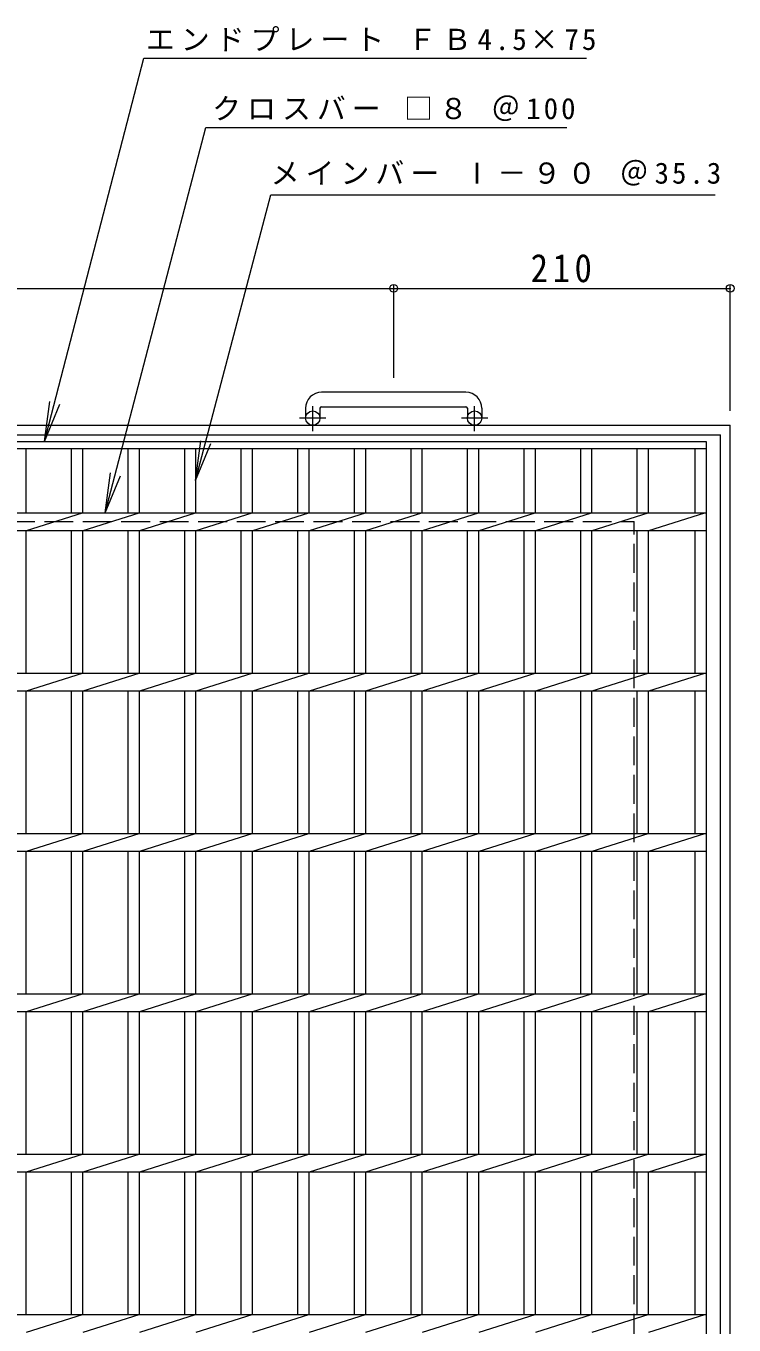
# Model space of a CAD drawing. Units: millimetres, scale not verified. Extents: x -1057 to 1091, y -818 to 814.
# Drawn here: x -545 to -104, y 4 to 814 of the extents above; entities that cross this region are included whole.
import ezdxf

# ---------------------------------------------------------------- set-up
doc = ezdxf.new("R2010")
doc.units = ezdxf.units.MM
doc.header["$LTSCALE"] = 6
doc.header["$PDMODE"] = 32
doc.header["$PDSIZE"] = 4.8
doc.linetypes.add('CHAIN1', pattern=[8, 5, -1, 1, -1])
doc.linetypes.add('DASHED3', pattern=[4, 3, -1])
for name, color, linetype, lineweight in [('B-1', 2, 'Continuous', 9), ('B-2', 3, 'Continuous', 9), ('B-4', 7, 'Continuous', 9)]:
    doc.layers.add(name, color=color, linetype=linetype, lineweight=lineweight)
doc.styles.add('ＭＳ ゴシック', font='')
doc.styles.get('ＭＳ ゴシック').set_extended_font_data('MS Gothic')

msp = doc.modelspace()

# ---------------------------------------------------------------- linework, layer by layer
at = {"layer": 'B-1'}
for p, q in [((-270.947, 585.974), (-360.947, 585.974)), ((-370.947, 575.974), (-370.947, 569.874)), ((-361.947, 575.974), (-361.947, 569.874)), ((-360.947, 576.974), (-270.947, 576.974)), ((-269.947, 575.974), (-269.947, 569.874)), ((-260.947, 575.974), (-260.947, 569.874)), ((-1025.947, 565.374), (-105.947, 565.374)), ((-1019.947, 559.374), (-111.947, 559.374)), ((-111.947, -348.626), (-111.947, 559.374)), ((-105.947, -354.626), (-105.947, 565.374))]:
    msp.add_line(p, q, dxfattribs=at)
at = {"layer": 'B-1', "linetype": 'CHAIN1'}
for p, q in [((-366.447, 561.767), (-366.447, 577.364)), ((-265.447, 561.767), (-265.447, 577.364)), ((-358.284, 569.874), (-374.691, 569.874)), ((-257.284, 569.874), (-273.691, 569.874))]:
    msp.add_line(p, q, dxfattribs=at)
at = {"layer": 'B-1', "linetype": 'DASHED3'}
for p in [(-965.947, 505.375), (-165.947, -294.626)]:
    msp.add_line(p, (-165.947, 505.375), dxfattribs=at)
at = {"layer": 'B-1'}
for centre in [(-366.447, 569.874), (-265.447, 569.874)]:
    msp.add_circle(centre, 4.5, dxfattribs=at)
for centre, radius, start, end in [((-360.947, 575.974), 10, 90, 180), ((-270.947, 575.974), 10, 0, 90), ((-360.947, 575.974), 1, 90, 180), ((-270.947, 575.974), 1, 0, 90)]:
    msp.add_arc(centre, radius, start, end, dxfattribs=at)
at = {"layer": 'B-2'}
for p, q in [((-1010.947, 555.374), (-120.947, 555.374)), ((-1010.947, 550.875), (-120.947, 550.875)), ((-545.446, 550.875), (-545.446, 510.874)), ((-517.146, 550.875), (-517.146, 510.874)), ((-510.146, 550.875), (-510.146, 510.874)), ((-481.846, 550.875), (-481.846, 510.874)), ((-474.846, 550.875), (-474.846, 510.874)), ((-446.546, 550.875), (-446.546, 510.874)), ((-439.546, 550.875), (-439.546, 510.874)), ((-411.245, 550.875), (-411.245, 510.874)), ((-404.245, 550.875), (-404.245, 510.874)), ((-375.945, 550.875), (-375.945, 510.874)), ((-368.945, 550.875), (-368.945, 510.874)), ((-340.645, 550.875), (-340.645, 510.874)), ((-333.645, 550.875), (-333.645, 510.874)), ((-305.345, 550.875), (-305.345, 510.874)), ((-298.345, 550.875), (-298.345, 510.874)), ((-270.044, 550.875), (-270.044, 510.874)), ((-263.044, 550.875), (-263.044, 510.874)), ((-234.744, 550.875), (-234.744, 510.874)), ((-227.744, 550.875), (-227.744, 510.874)), ((-199.444, 550.875), (-199.444, 510.874)), ((-192.444, 550.875), (-192.444, 510.874)), ((-164.143, 550.875), (-164.143, 510.874)), ((-157.143, 550.875), (-157.143, 510.874)), ((-127.948, 550.875), (-127.948, 510.874)), ((-120.947, 555.374), (-120.947, -344.626)), ((-1010.947, 510.874), (-120.947, 510.874)), ((-545.046, 499.875), (-510.146, 510.874)), ((-509.746, 499.875), (-474.846, 510.874)), ((-474.446, 499.875), (-439.546, 510.874)), ((-439.146, 499.875), (-404.246, 510.874)), ((-403.845, 499.875), (-368.945, 510.874)), ((-368.545, 499.875), (-333.645, 510.874)), ((-333.245, 499.875), (-298.345, 510.874)), ((-297.944, 499.875), (-263.045, 510.874)), ((-262.644, 499.875), (-227.744, 510.874)), ((-227.344, 499.875), (-192.444, 510.874)), ((-192.044, 499.875), (-157.144, 510.874)), ((-156.743, 499.875), (-121.844, 510.874)), ((-1010.947, 499.875), (-120.947, 499.875)), ((-545.446, 499.875), (-545.446, 410.874)), ((-517.146, 499.875), (-517.146, 410.874)), ((-510.146, 499.875), (-510.146, 410.874)), ((-481.846, 499.875), (-481.846, 410.874)), ((-474.846, 499.875), (-474.846, 410.874)), ((-446.546, 499.875), (-446.546, 410.874)), ((-439.546, 499.875), (-439.546, 410.874)), ((-411.245, 499.875), (-411.245, 410.874)), ((-404.245, 499.875), (-404.245, 410.874)), ((-375.945, 499.875), (-375.945, 410.874)), ((-368.945, 499.875), (-368.945, 410.874)), ((-340.645, 499.875), (-340.645, 410.874)), ((-333.645, 499.875), (-333.645, 410.874)), ((-305.345, 499.875), (-305.345, 410.874)), ((-298.345, 499.875), (-298.345, 410.874)), ((-270.044, 499.875), (-270.044, 410.874)), ((-263.044, 499.875), (-263.044, 410.874)), ((-234.744, 499.875), (-234.744, 410.874)), ((-227.744, 499.875), (-227.744, 410.874)), ((-199.444, 499.875), (-199.444, 410.874)), ((-192.444, 499.875), (-192.444, 410.874)), ((-164.143, 499.875), (-164.143, 410.874)), ((-157.143, 499.875), (-157.143, 410.874)), ((-127.948, 499.875), (-127.948, 410.874)), ((-1010.947, 410.874), (-120.947, 410.874)), ((-545.046, 399.875), (-510.146, 410.874)), ((-509.746, 399.875), (-474.846, 410.874)), ((-474.446, 399.875), (-439.546, 410.874)), ((-439.146, 399.875), (-404.246, 410.874)), ((-403.845, 399.875), (-368.945, 410.874)), ((-368.545, 399.875), (-333.645, 410.874)), ((-333.245, 399.875), (-298.345, 410.874)), ((-297.944, 399.875), (-263.045, 410.874)), ((-262.644, 399.875), (-227.744, 410.874)), ((-227.344, 399.875), (-192.444, 410.874)), ((-192.044, 399.875), (-157.144, 410.874)), ((-156.743, 399.875), (-121.844, 410.874)), ((-1010.947, 399.875), (-120.947, 399.875)), ((-545.446, 399.875), (-545.446, 310.874)), ((-517.146, 399.875), (-517.146, 310.874)), ((-510.146, 399.875), (-510.146, 310.874)), ((-481.846, 399.875), (-481.846, 310.874)), ((-474.846, 399.875), (-474.846, 310.874)), ((-446.546, 399.875), (-446.546, 310.874)), ((-439.546, 399.875), (-439.546, 310.874)), ((-411.245, 399.875), (-411.245, 310.874)), ((-404.245, 399.875), (-404.245, 310.874)), ((-375.945, 399.875), (-375.945, 310.874)), ((-368.945, 399.875), (-368.945, 310.874)), ((-340.645, 399.875), (-340.645, 310.874)), ((-333.645, 399.875), (-333.645, 310.874)), ((-305.345, 399.875), (-305.345, 310.874)), ((-298.345, 399.875), (-298.345, 310.874)), ((-270.044, 399.875), (-270.044, 310.874)), ((-263.044, 399.875), (-263.044, 310.874)), ((-234.744, 399.875), (-234.744, 310.874)), ((-227.744, 399.875), (-227.744, 310.874)), ((-199.444, 399.875), (-199.444, 310.874)), ((-192.444, 399.875), (-192.444, 310.874)), ((-164.143, 399.875), (-164.143, 310.874)), ((-157.143, 399.875), (-157.143, 310.874)), ((-127.948, 399.875), (-127.948, 310.874)), ((-1010.947, 310.874), (-120.947, 310.874)), ((-545.046, 299.874), (-510.146, 310.874)), ((-509.746, 299.874), (-474.846, 310.874)), ((-474.446, 299.874), (-439.546, 310.874)), ((-439.146, 299.874), (-404.246, 310.874)), ((-403.845, 299.874), (-368.945, 310.874)), ((-368.545, 299.874), (-333.645, 310.874)), ((-333.245, 299.874), (-298.345, 310.874)), ((-297.944, 299.874), (-263.045, 310.874)), ((-262.644, 299.874), (-227.744, 310.874)), ((-227.344, 299.874), (-192.444, 310.874)), ((-192.044, 299.874), (-157.144, 310.874)), ((-156.743, 299.874), (-121.844, 310.874)), ((-1010.947, 299.874), (-120.947, 299.874)), ((-545.446, 299.874), (-545.446, 210.874)), ((-517.146, 299.874), (-517.146, 210.874)), ((-510.146, 299.874), (-510.146, 210.874)), ((-481.846, 299.874), (-481.846, 210.874)), ((-474.846, 299.874), (-474.846, 210.874)), ((-446.546, 299.874), (-446.546, 210.874)), ((-439.546, 299.874), (-439.546, 210.874)), ((-411.245, 299.874), (-411.245, 210.874)), ((-404.245, 299.874), (-404.245, 210.874)), ((-375.945, 299.874), (-375.945, 210.874)), ((-368.945, 299.874), (-368.945, 210.874)), ((-340.645, 299.874), (-340.645, 210.874)), ((-333.645, 299.874), (-333.645, 210.874)), ((-305.345, 299.874), (-305.345, 210.874)), ((-298.345, 299.874), (-298.345, 210.874)), ((-270.044, 299.874), (-270.044, 210.874)), ((-263.044, 299.874), (-263.044, 210.874)), ((-234.744, 299.874), (-234.744, 210.874)), ((-227.744, 299.874), (-227.744, 210.874)), ((-199.444, 299.874), (-199.444, 210.874)), ((-192.444, 299.874), (-192.444, 210.874)), ((-164.143, 299.874), (-164.143, 210.874)), ((-157.143, 299.874), (-157.143, 210.874)), ((-127.948, 299.874), (-127.948, 210.874)), ((-1010.947, 210.874), (-120.947, 210.874)), ((-545.046, 199.874), (-510.146, 210.874)), ((-509.746, 199.874), (-474.846, 210.874)), ((-474.446, 199.874), (-439.546, 210.874)), ((-439.146, 199.874), (-404.246, 210.874)), ((-403.845, 199.874), (-368.945, 210.874)), ((-368.545, 199.874), (-333.645, 210.874)), ((-333.245, 199.874), (-298.345, 210.874)), ((-297.944, 199.874), (-263.045, 210.874)), ((-262.644, 199.874), (-227.744, 210.874)), ((-227.344, 199.874), (-192.444, 210.874)), ((-192.044, 199.874), (-157.144, 210.874)), ((-156.743, 199.874), (-121.844, 210.874)), ((-1010.947, 199.874), (-120.947, 199.874)), ((-545.446, 199.874), (-545.446, 110.874)), ((-517.146, 199.874), (-517.146, 110.874)), ((-510.146, 199.874), (-510.146, 110.874)), ((-481.846, 199.874), (-481.846, 110.874)), ((-474.846, 199.874), (-474.846, 110.874)), ((-446.546, 199.874), (-446.546, 110.874)), ((-439.546, 199.874), (-439.546, 110.874)), ((-411.245, 199.874), (-411.245, 110.874)), ((-404.245, 199.874), (-404.245, 110.874)), ((-375.945, 199.874), (-375.945, 110.874)), ((-368.945, 199.874), (-368.945, 110.874)), ((-340.645, 199.874), (-340.645, 110.874)), ((-333.645, 199.874), (-333.645, 110.874)), ((-305.345, 199.874), (-305.345, 110.874)), ((-298.345, 199.874), (-298.345, 110.874)), ((-270.044, 199.874), (-270.044, 110.874)), ((-263.044, 199.874), (-263.044, 110.874)), ((-234.744, 199.874), (-234.744, 110.874)), ((-227.744, 199.874), (-227.744, 110.874)), ((-199.444, 199.874), (-199.444, 110.874)), ((-192.444, 199.874), (-192.444, 110.874)), ((-164.143, 199.874), (-164.143, 110.874)), ((-157.143, 199.874), (-157.143, 110.874)), ((-127.948, 199.874), (-127.948, 110.874)), ((-1010.947, 110.874), (-120.947, 110.874)), ((-545.046, 99.875), (-510.146, 110.874)), ((-509.746, 99.875), (-474.846, 110.874)), ((-474.446, 99.875), (-439.546, 110.874)), ((-439.146, 99.875), (-404.246, 110.874)), ((-403.845, 99.875), (-368.945, 110.874)), ((-368.545, 99.875), (-333.645, 110.874)), ((-333.245, 99.875), (-298.345, 110.874)), ((-297.944, 99.875), (-263.045, 110.874)), ((-262.644, 99.875), (-227.744, 110.874)), ((-227.344, 99.875), (-192.444, 110.874)), ((-192.044, 99.875), (-157.144, 110.874)), ((-156.743, 99.875), (-121.844, 110.874)), ((-1010.947, 99.875), (-120.947, 99.875)), ((-545.446, 99.875), (-545.446, 10.874)), ((-517.146, 99.875), (-517.146, 10.874)), ((-510.146, 99.875), (-510.146, 10.874)), ((-481.846, 99.875), (-481.846, 10.874)), ((-474.846, 99.875), (-474.846, 10.874)), ((-446.546, 99.875), (-446.546, 10.874)), ((-439.546, 99.875), (-439.546, 10.874)), ((-411.245, 99.875), (-411.245, 10.874)), ((-404.245, 99.875), (-404.245, 10.874)), ((-375.945, 99.875), (-375.945, 10.874)), ((-368.945, 99.875), (-368.945, 10.874)), ((-340.645, 99.875), (-340.645, 10.874)), ((-333.645, 99.875), (-333.645, 10.874)), ((-305.345, 99.875), (-305.345, 10.874)), ((-298.345, 99.875), (-298.345, 10.874)), ((-270.044, 99.875), (-270.044, 10.874)), ((-263.044, 99.875), (-263.044, 10.874)), ((-234.744, 99.875), (-234.744, 10.874)), ((-227.744, 99.875), (-227.744, 10.874)), ((-199.444, 99.875), (-199.444, 10.874)), ((-192.444, 99.875), (-192.444, 10.874)), ((-164.143, 99.875), (-164.143, 10.874)), ((-157.143, 99.875), (-157.143, 10.874)), ((-127.948, 99.875), (-127.948, 10.874)), ((-1010.947, 10.874), (-120.947, 10.874)), ((-545.046, -0.125), (-510.146, 10.874)), ((-509.746, -0.125), (-474.846, 10.874)), ((-474.446, -0.125), (-439.546, 10.874)), ((-439.146, -0.125), (-404.246, 10.874)), ((-403.845, -0.125), (-368.945, 10.874)), ((-368.545, -0.125), (-333.645, 10.874)), ((-333.245, -0.125), (-298.345, 10.874)), ((-297.944, -0.125), (-263.045, 10.874)), ((-262.644, -0.125), (-227.744, 10.874)), ((-227.344, -0.125), (-192.444, 10.874)), ((-192.044, -0.125), (-157.144, 10.874)), ((-156.743, -0.125), (-121.844, 10.874))]:
    msp.add_line(p, q, dxfattribs=at)
at = {"layer": 'B-4'}
for p, q in [((-533.899, 555.374), (-471.845, 794.253)), ((-471.845, 794.253), (-195.646, 794.253)), ((-439.546, 530.874), (-392.721, 709.093)), ((-392.721, 709.093), (-115.374, 709.093)), ((-815.947, 650.778), (-315.947, 650.778)), ((-315.947, 594.974), (-315.947, 652.578)), ((-315.947, 650.778), (-105.947, 650.778)), ((-105.947, 574.374), (-105.947, 652.578)), ((-533.899, 555.374), (-530.636, 580.16)), ((-533.899, 555.374), (-524.332, 578.471)), ((-439.546, 530.874), (-436.282, 555.66)), ((-439.546, 530.874), (-429.978, 553.972)), ((-495.995, 510.874), (-492.732, 535.66)), ((-495.995, 510.874), (-486.428, 533.971))]:
    msp.add_line(p, q, dxfattribs=at)
msp.add_lwpolyline([(-495.995, 510.874), (-433.208, 751.071), (-207.94, 751.071)], dxfattribs=at)
for p in [(-315.947, 650.778), (-105.947, 650.778)]:
    msp.add_point(p, dxfattribs=at)

# ---------------------------------------------------------------- texts
at = {"layer": 'B-4', "char_height": 13.2, "attachment_point": 7, "style": 'ＭＳ ゴシック'}
for s, insert in [('\\T1.21;エンドプレート\\~ＦＢ4.5×75', (-470.577, 798.667)), ('\\T1.21;クロスバー\\~□８\\~＠100', (-429.226, 755.081)), ('\\T1.21;メインバー\\~Ⅰ－９０\\~＠35.3', (-392.721, 714.829))]:
    msp.add_mtext(s, dxfattribs=dict(at, insert=insert))
at = {"layer": 'B-4', "color": 2, "insert": (-230.447, 654.377), "char_height": 17.6, "attachment_point": 7, "style": 'ＭＳ ゴシック'}
msp.add_mtext('\\T1.27;\\W0.9;210', dxfattribs=at)

doc.saveas('drawing.dxf')
